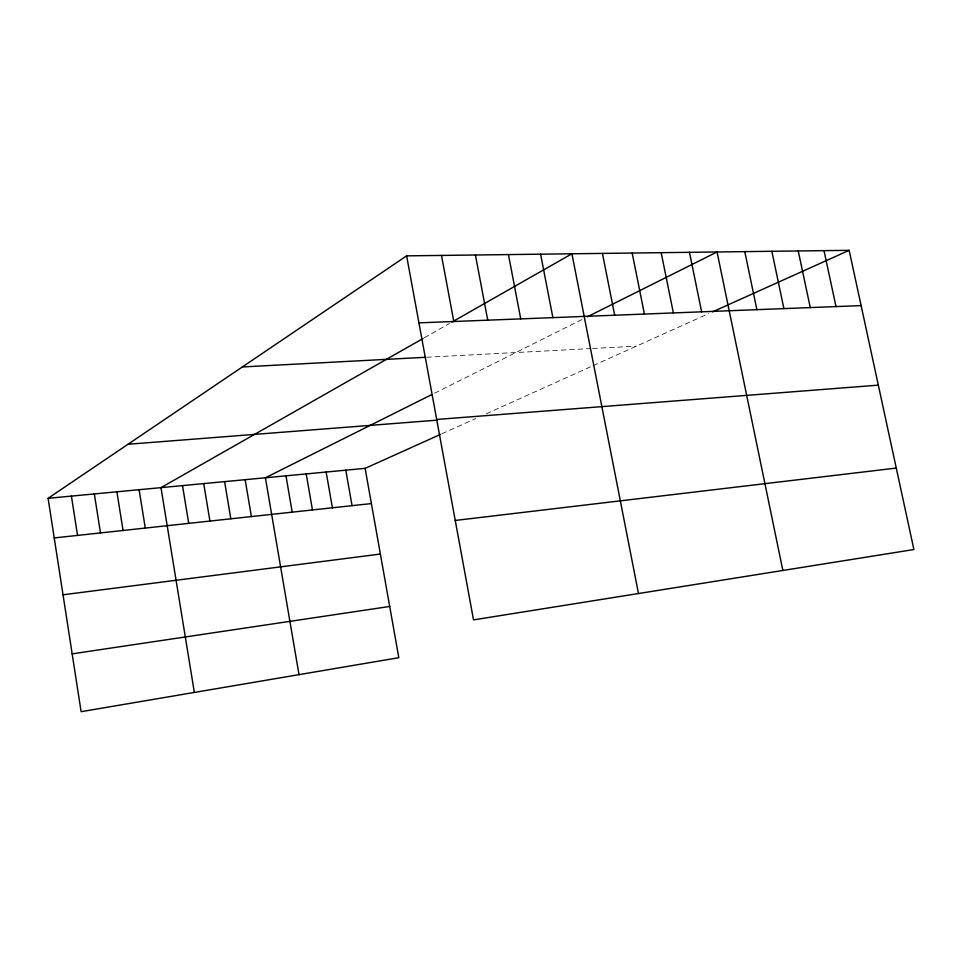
<?xml version="1.0" encoding="UTF-8"?>
<svg xmlns="http://www.w3.org/2000/svg" width="962" height="962" viewBox="0 0 962 962"><rect width="100%" height="100%" fill="white"/><g stroke="black" fill="none" stroke-linecap="round" stroke-linejoin="round"><path stroke-width="0.72" stroke-dasharray="4.81 3.61" d="M424.338 337.77L449.446 323.485M434.559 393.205L583.693 318.65M441.943 433.754L475.613 418.59M486.279 413.78L591.81 366.245M593.109 365.656L708.549 313.66M426.623 357.239L589.658 348.629M592.616 348.472L636.387 346.164"/><path stroke-width="1.44" d="M440.62 434.343L365.127 468.35L398.821 657.695L81.109 711.676L48.1 498.304L406.625 255.856L849.157 250.324L913.9 549.53L473.52 619.889L406.625 255.856M423.064 338.504L160.979 487.638L194.348 692.436M451.912 322.078L571.921 253.788L638.491 593.53M431.962 394.504L265.404 477.777L299.002 674.651M587.457 316.763L717.051 251.972L782.864 570.466M712.553 311.856L849.157 250.324M72.162 653.859L389.706 606.457M63.023 594.793L380.375 554.052M455.254 520.454L896.271 468.073M54.233 537.938L371.392 503.571M48.1 498.304L365.127 468.35M128.006 444.264L436.892 420.178M436.688 419.468L878.33 385.149M242.328 366.955L425.156 357.311M418.939 322.859L861.11 305.603M824.001 250.637L836.002 306.577M798.232 250.962L810.269 307.587M771.837 251.286L783.91 308.622M744.78 251.635L756.89 309.668M689.453 252.321L701.635 311.832M661.171 252.681L673.376 312.927M632.178 253.042L644.408 314.057M602.428 253.415L614.682 315.223M540.596 254.184L552.885 317.628M508.441 254.581L520.743 318.891M475.42 255.002L487.734 320.178M441.498 255.423L453.811 321.5M345.779 470.177L352.044 505.663M326.142 472.041L332.407 507.792M306.205 473.917L312.458 509.956M285.967 475.829L292.207 512.145M245.154 479.689L251.395 516.57M224.591 481.625L230.82 518.795M203.716 483.597L209.932 521.055M182.503 485.606L188.72 523.364M139.105 489.706L145.298 528.066M116.895 491.81L123.076 530.471M94.336 493.939L100.493 532.924M71.404 496.103L77.549 535.401"/></g></svg>
